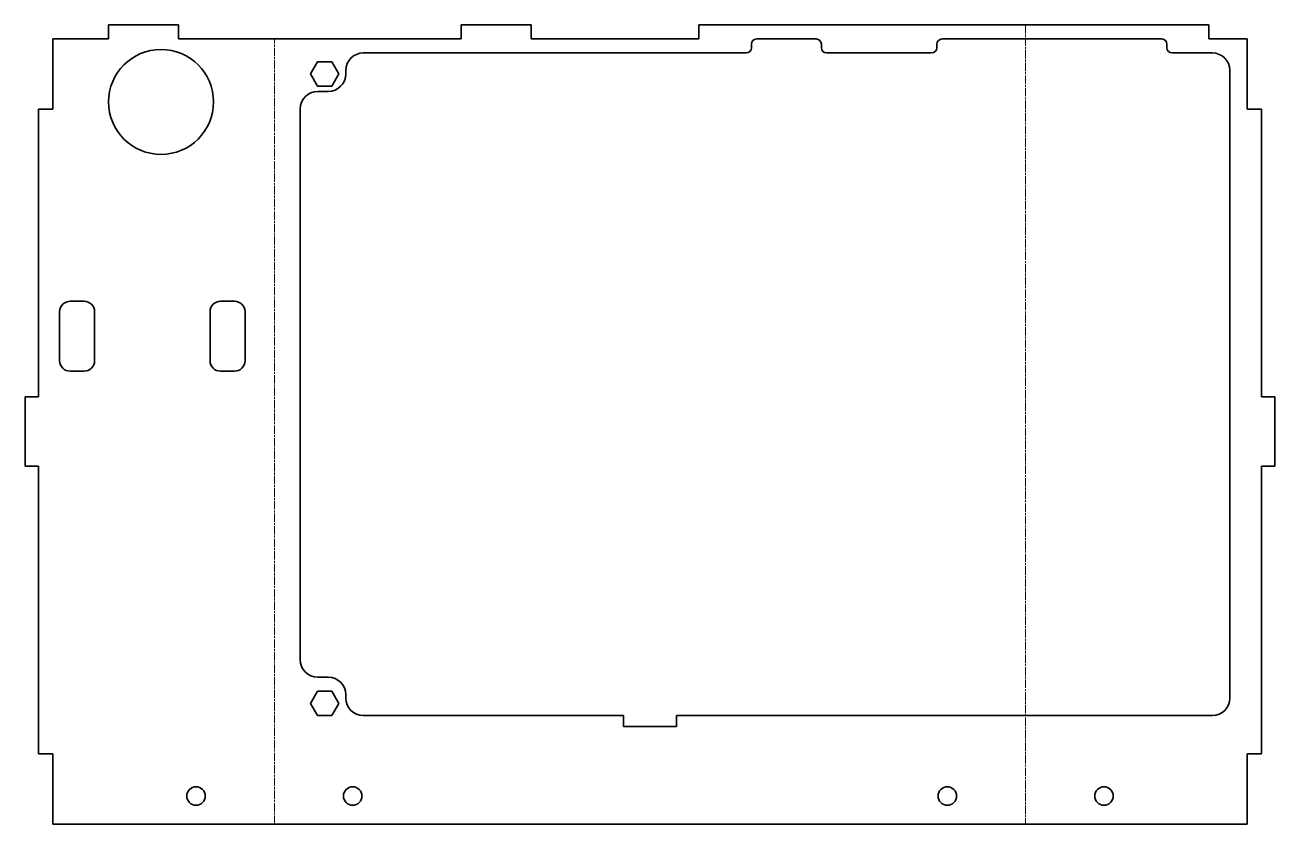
# Model space of a CAD drawing. Header units: inches. Extents: x 0 to 357, y 0 to 228.
import ezdxf

# ---------------------------------------------------------------- set-up
doc = ezdxf.new("R2010")
doc.units = ezdxf.units.IN
doc.header["$MEASUREMENT"] = 0
doc.linetypes.add('Chain', pattern=[13.68, 9.12, -1.14, 2.28, -1.14])
doc.layers.add('SIMUMAK Bend Centerline (ISO)', color=7, linetype='Chain', lineweight=9)
doc.layers.add('SIMUMAK Visible (ISO)', color=7, linetype='Continuous', lineweight=35)

# ---------------------------------------------------------------- blocks, each defined once
blk = doc.blocks.new('CD-IND-31-LATB-02')
at = {"layer": 'SIMUMAK Bend Centerline (ISO)', "ltscale": 0.263158}
for p, q in [((286.08, 228.5), (286.08, 0)), ((71.29, 0), (71.29, 224.5))]:
    blk.add_line(p, q, dxfattribs=at)
at = {"layer": 'SIMUMAK Visible (ISO)'}
for p, q in [((23.9, 224.5), (23.9, 228.5)), ((23.9, 228.5), (43.9, 228.5)), ((43.9, 228.5), (43.9, 224.5)), ((124.69, 228.5), (124.69, 224.5)), ((144.69, 228.5), (124.69, 228.5)), ((144.69, 224.5), (144.69, 228.5)), ((192.69, 228.5), (192.69, 224.5)), ((192.69, 228.5), (338.47, 228.5)), ((338.47, 228.5), (338.47, 224.5)), ((8, 224.5), (8, 204.4)), ((8, 224.5), (23.9, 224.5)), ((43.9, 224.5), (124.69, 224.5)), ((144.69, 224.5), (192.69, 224.5)), ((207.69, 222), (207.69, 223)), ((209.19, 224.5), (226.19, 224.5)), ((227.69, 223), (227.69, 222)), ((260.69, 222), (260.69, 223)), ((262.19, 224.5), (324.97, 224.5)), ((326.47, 223), (326.47, 222)), ((338.47, 224.5), (349.37, 224.5)), ((349.37, 204.4), (349.37, 224.5)), ((81.64, 214.5), (83.67, 218)), ((83.67, 218), (87.71, 218)), ((87.71, 218), (89.73, 214.5)), ((96.69, 220.5), (206.19, 220.5)), ((229.19, 220.5), (259.19, 220.5)), ((327.97, 220.5), (339.47, 220.5)), ((83.67, 211), (81.64, 214.5)), ((89.73, 214.5), (87.71, 211)), ((91.69, 214.5), (91.69, 215.5)), ((344.47, 215.5), (344.47, 36)), ((87.71, 211), (83.67, 211)), ((83.69, 209.5), (86.69, 209.5)), ((8, 204.4), (3.9, 204.4)), ((3.9, 122.15), (3.9, 204.4)), ((78.69, 47), (78.69, 204.5)), ((353.47, 204.4), (349.37, 204.4)), ((353.47, 122.15), (353.47, 204.4)), ((12.9, 149.5), (16.9, 149.5)), ((55.9, 149.5), (59.9, 149.5)), ((9.9, 132.5), (9.9, 146.5)), ((19.9, 146.5), (19.9, 132.5)), ((52.9, 132.5), (52.9, 146.5)), ((62.9, 146.5), (62.9, 132.5)), ((16.9, 129.5), (12.9, 129.5)), ((59.9, 129.5), (55.9, 129.5)), ((0, 102.35), (0, 122.15)), ((0, 122.15), (3.9, 122.15)), ((357.37, 122.15), (353.47, 122.15)), ((357.37, 102.35), (357.37, 122.15)), ((3.9, 102.35), (0, 102.35)), ((3.9, 20.1), (3.9, 102.35)), ((353.47, 102.35), (357.37, 102.35)), ((353.47, 20.1), (353.47, 102.35)), ((86.69, 42), (83.69, 42)), ((81.64, 34.5), (83.67, 38)), ((83.67, 38), (87.71, 38)), ((87.71, 38), (89.73, 34.5)), ((91.69, 36), (91.69, 37)), ((83.67, 31), (81.64, 34.5)), ((89.73, 34.5), (87.71, 31)), ((87.71, 31), (83.67, 31)), ((171.14, 31), (96.69, 31)), ((171.14, 27.9), (171.14, 31)), ((186.24, 31), (186.24, 27.9)), ((339.47, 31), (186.24, 31)), ((186.24, 27.9), (171.14, 27.9)), ((3.9, 20.1), (8, 20.1)), ((8, 20.1), (8, 0)), ((349.37, 20.1), (353.47, 20.1)), ((349.37, 0), (349.37, 20.1)), ((8, 0), (349.37, 0))]:
    blk.add_line(p, q, dxfattribs=at)
for centre, radius in [((38.9, 206.5), 15), ((48.9, 8), 2.65), ((93.69, 8), 2.65), ((263.69, 8), 2.65), ((308.47, 8), 2.65)]:
    blk.add_circle(centre, radius, dxfattribs=at)
at = {"layer": 'SIMUMAK Visible (ISO)', "extrusion": (0, 0, -1)}
for centre, radius, start, end in [((-206.19, 222), 1.5, 180, 270), ((-229.19, 222), 1.5, 270, 360), ((-259.19, 222), 1.5, 180, 270), ((-327.97, 222), 1.5, 270, 0), ((-86.69, 214.5), 5, 180, 270), ((-86.69, 37), 5, 90, 180)]:
    blk.add_arc(centre, radius, start, end, dxfattribs=at)
at = {"layer": 'SIMUMAK Visible (ISO)'}
for centre, radius, start, end in [((209.19, 223), 1.5, 90, 180), ((226.19, 223), 1.5, 0, 90), ((262.19, 223), 1.5, 90, 180), ((324.97, 223), 1.5, 360, 90), ((96.69, 215.5), 5, 90, 180), ((339.47, 215.5), 5, 0, 90), ((83.69, 204.5), 5, 90, 180), ((12.9, 146.5), 3, 90, 180), ((16.9, 146.5), 3, 0, 90), ((55.9, 146.5), 3, 90, 180), ((59.9, 146.5), 3, 0, 90), ((12.9, 132.5), 3, 180, 270), ((16.9, 132.5), 3, 270, 360), ((55.9, 132.5), 3, 180, 270), ((59.9, 132.5), 3, 270, 360), ((83.69, 47), 5, 180, 270), ((96.69, 36), 5, 180, 270), ((339.47, 36), 5, 270, 0)]:
    blk.add_arc(centre, radius, start, end, dxfattribs=at)

msp = doc.modelspace()

# ---------------------------------------------------------------- block references
msp.add_blockref('CD-IND-31-LATB-02', (0, 0))

doc.saveas('drawing.dxf')
